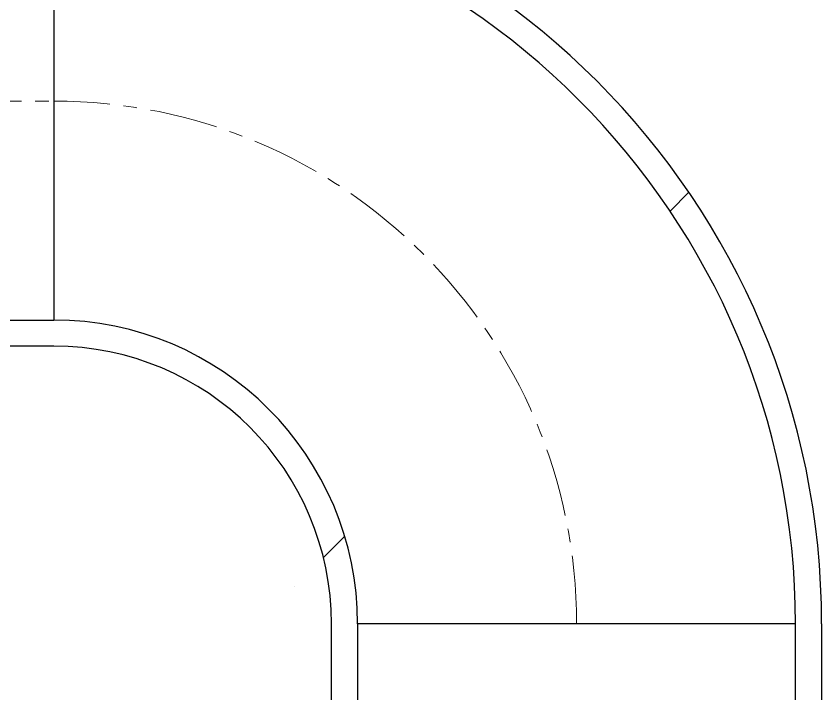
# Model space of a CAD drawing. Header units: centimetres. Extents: x -13594 to 4017, y -3206 to 1780.
# Drawn here: x -7202.2 to -7142.3, y -92.3 to -41.9 of the extents above; entities that cross this region are included whole.
import ezdxf

# ---------------------------------------------------------------- set-up
doc = ezdxf.new("R2010")
doc.units = ezdxf.units.CM
doc.linetypes.add('CENTERX2', pattern=[20.32, 12.7, -2.54, 2.54, -2.54])
pattern_1 = [(45, (-11607.17, -4073.49), (-54.5565, 54.5565), [])]

msp = doc.modelspace()

# ---------------------------------------------------------------- hatches: boundary and pattern name
at = {"linetype": 'Continuous', "lineweight": 18}
h = msp.add_hatch(dxfattribs=at)
h.set_pattern_fill('ANSI31', scale=24.300624, style=0)
h.set_pattern_definition(pattern_1)
edge = h.paths.add_edge_path(flags=0)
edge.add_line((-7142.325, -96.793), (-7142.325, -87.073))
edge.add_arc((-7199.431, -87.073), 57.106, 0, 90)
edge.add_line((-7199.431, -29.967), (-7284.131, -29.967))
edge.add_line((-7284.131, -29.967), (-7284.131, -31.911))
edge.add_line((-7284.131, -31.911), (-7199.431, -31.911))
edge.add_arc((-7199.431, -87.073), 55.162, 0, 90, ccw=False)
edge.add_line((-7144.269, -87.073), (-7144.269, -96.793))
edge.add_line((-7144.269, -96.793), (-7142.325, -96.793))
h = msp.add_hatch(dxfattribs=at)
h.set_pattern_fill('ANSI31', scale=24.300624, style=0)
h.set_pattern_definition(pattern_1)
edge = h.paths.add_edge_path(flags=0)
edge.add_line((-7178.776, -87.073), (-7178.776, -96.793))
edge.add_line((-7178.776, -96.793), (-7176.832, -96.793))
edge.add_line((-7176.832, -96.793), (-7176.832, -87.073))
edge.add_arc((-7199.431, -87.073), 22.6, 0, 90)
edge.add_line((-7199.431, -64.474), (-7284.131, -64.474))
edge.add_line((-7284.131, -64.474), (-7284.131, -66.418))
edge.add_line((-7284.131, -66.418), (-7199.431, -66.418))
edge.add_arc((-7199.431, -87.073), 20.656, 0, 90, ccw=False)

# ---------------------------------------------------------------- linework, layer by layer
at = {"color": 7, "linetype": 'Continuous', "lineweight": 25}
for p, q in [((-7199.431, -31.911, -10.154), (-7199.431, -64.474, -10.154)), ((-7284.131, -64.474, -10.154), (-7199.431, -64.474, -10.154)), ((-7199.431, -66.418, -10.154), (-7284.131, -66.418, -10.154)), ((-7178.776, -96.793, -10.154), (-7178.776, -87.073, -10.154)), ((-7176.832, -87.073, -10.154), (-7176.832, -96.793, -10.154)), ((-7144.269, -87.073, -10.154), (-7176.832, -87.073, -10.154)), ((-7144.269, -96.793, -10.154), (-7144.269, -87.073, -10.154)), ((-7142.325, -87.073, -10.154), (-7142.325, -96.793, -10.154))]:
    msp.add_line(p, q, dxfattribs=at)
at = {"color": 7, "linetype": 'CENTERX2', "lineweight": 18, "ltscale": 0.4}
msp.add_line((-7312.576, -48.192, -10.154), (-7199.431, -48.192, -10.154), dxfattribs=at)
at = {"color": 7, "linetype": 'Continuous', "lineweight": 25}
for radius in [57.106, 55.162, 22.6, 20.656]:
    msp.add_arc((-7199.431, -87.073, -10.154), radius, 0, 90, dxfattribs=at)
at = {"color": 7, "linetype": 'CENTERX2', "lineweight": 18, "ltscale": 0.4}
msp.add_arc((-7199.431, -87.073, -10.154), 38.881, 0, 90, dxfattribs=at)

doc.saveas('drawing.dxf')
